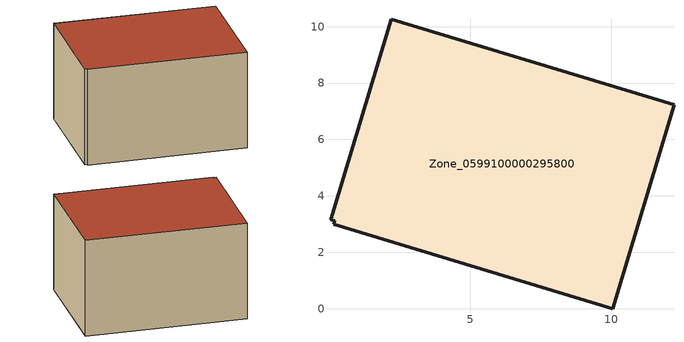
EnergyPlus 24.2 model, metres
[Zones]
Zone_0599100000295800
 floor ground (C_G): 0.16,2.99 0.19,3.11 0.04,3.16 2.19,10.26 12.22,7.23 10.04,0 z0
 wall outside (C_F): 10.04,0 12.22,7.23 2.19,10.26 0.04,3.16 0.19,3.11 0.16,2.99 10.04,0 z0:6.5
 roof outside (C_R): 0.19,3.11 0.16,2.99 10.04,0 12.22,7.23 2.19,10.26 0.04,3.16 z6.5
[BUILDING]
Pand.0599100000295800: North Axis=0; Terrain=City; Loads Convergence Tolerance Value=0.04; Temperature Convergence Tolerance Value=0.4; Solar Distribution=FullExterior; Maximum Number of Warmup Days=25; Minimum Number of Warmup Days=1
[Site:Location]
Rotterdam.The.Hague.AP_ZH_NLD Design_Conditions: Latitude=51.96; Longitude=4.45; Time Zone=1; Elevation=-4.5
[SITE:GROUNDTEMPERATURE:BUILDINGSURFACE]
18, 18, 18, 18, 18, 18, 18, 18, 18, 18, 18, 18
[MATERIAL] Thermal Absorptance=0.9; Solar Absorptance=0.7; Visible Absorptance=0.7
Name | Roughness | Thickness | Conductivity | Density | Specific Heat
G.D.1975-1991 | MediumSmooth | 0.15 | 0.288461 | 540 | 1210
F.D.1975-1991 | Rough | 0.3 | 0.230769 | 1920 | 840
R.D.1975-1991 | MediumRough | 0.2 | 0.153846 | 1500 | 1000
[CONSTRUCTION]
C_G: G.D.1975-1991
C_F: F.D.1975-1991
C_R: R.D.1975-1991
[ZONE]
Zone_0599100000295800: Type=1; Multiplier=1; Ceiling Height=Autocalculate; Volume=Autocalculate; Floor Area=autocalculate; Part of Total Floor Area=Yes
[ZONEINFILTRATION:DESIGNFLOWRATE]
Infil_Zone_0599100000295800: Zone or ZoneList or Space or SpaceList=Zone_0599100000295800; Schedule=AlwaysOn; Design Flow Rate Calculation Method=Flow/Area; Flow Rate per Floor Area=0.0042; Constant Term Coefficient=1; Temperature Term Coefficient=0; Velocity Term Coefficient=0; Velocity Squared Term Coefficient=0
[HVACTEMPLATE:ZONE:IDEALLOADSAIRSYSTEM]
Zone_0599100000295800: Maximum Heating Supply Air Temperature=50; Minimum Cooling Supply Air Temperature=13; Maximum Heating Supply Air Humidity Ratio=0.0156; Minimum Cooling Supply Air Humidity Ratio=0.0077; Heating Limit=NoLimit; Cooling Limit=NoLimit; Dehumidification Control Type=ConstantSensibleHeatRatio; Cooling Sensible Heat Ratio=0.7; Dehumidification Setpoint=60; Humidification Control Type=None; Humidification Setpoint=30; Outdoor Air Method=None; Outdoor Air Flow Rate per Person=0.00944; Outdoor Air Flow Rate per Zone Floor Area=0; Outdoor Air Flow Rate per Zone=0; Demand Controlled Ventilation Type=None; Outdoor Air Economizer Type=NoEconomizer; Heat Recovery Type=None; Sensible Heat Recovery Effectiveness=0.7; Latent Heat Recovery Effectiveness=0.65
[ZONECONTROL:THERMOSTAT]
ThermostatControl_Zone_0599100000295800: Zone or ZoneList=Zone_0599100000295800; Control Type Schedule=DualSetpointControlType; Control 1=Thermostat_Zone_0599100000295800; Temperature Difference Between Cutout And Setpoint=0
[THERMOSTATSETPOINT:DUALSETPOINT]
Thermostat_Zone_0599100000295800: Heating Setpoint Temperature Schedule=HeatingSetpoint_Zone_0599100000295800; Cooling Setpoint Temperature Schedule=CoolingSetpoint_Zone_0599100000295800
[SCHEDULE:COMPACT]
HeatingSetpoint_Zone_0599100000295800: Through: 12/31, For: AllDays, Until: 24:00, 21
CoolingSetpoint_Zone_0599100000295800: Through: 12/31, For: AllDays, Until: 24:00, 24
DualSetpointControlType: Through: 12/31, For: AllDays, Until: 24:00, 4
AlwaysOn: Through: 12/31, For: AllDays, Until: 24:00, 1
